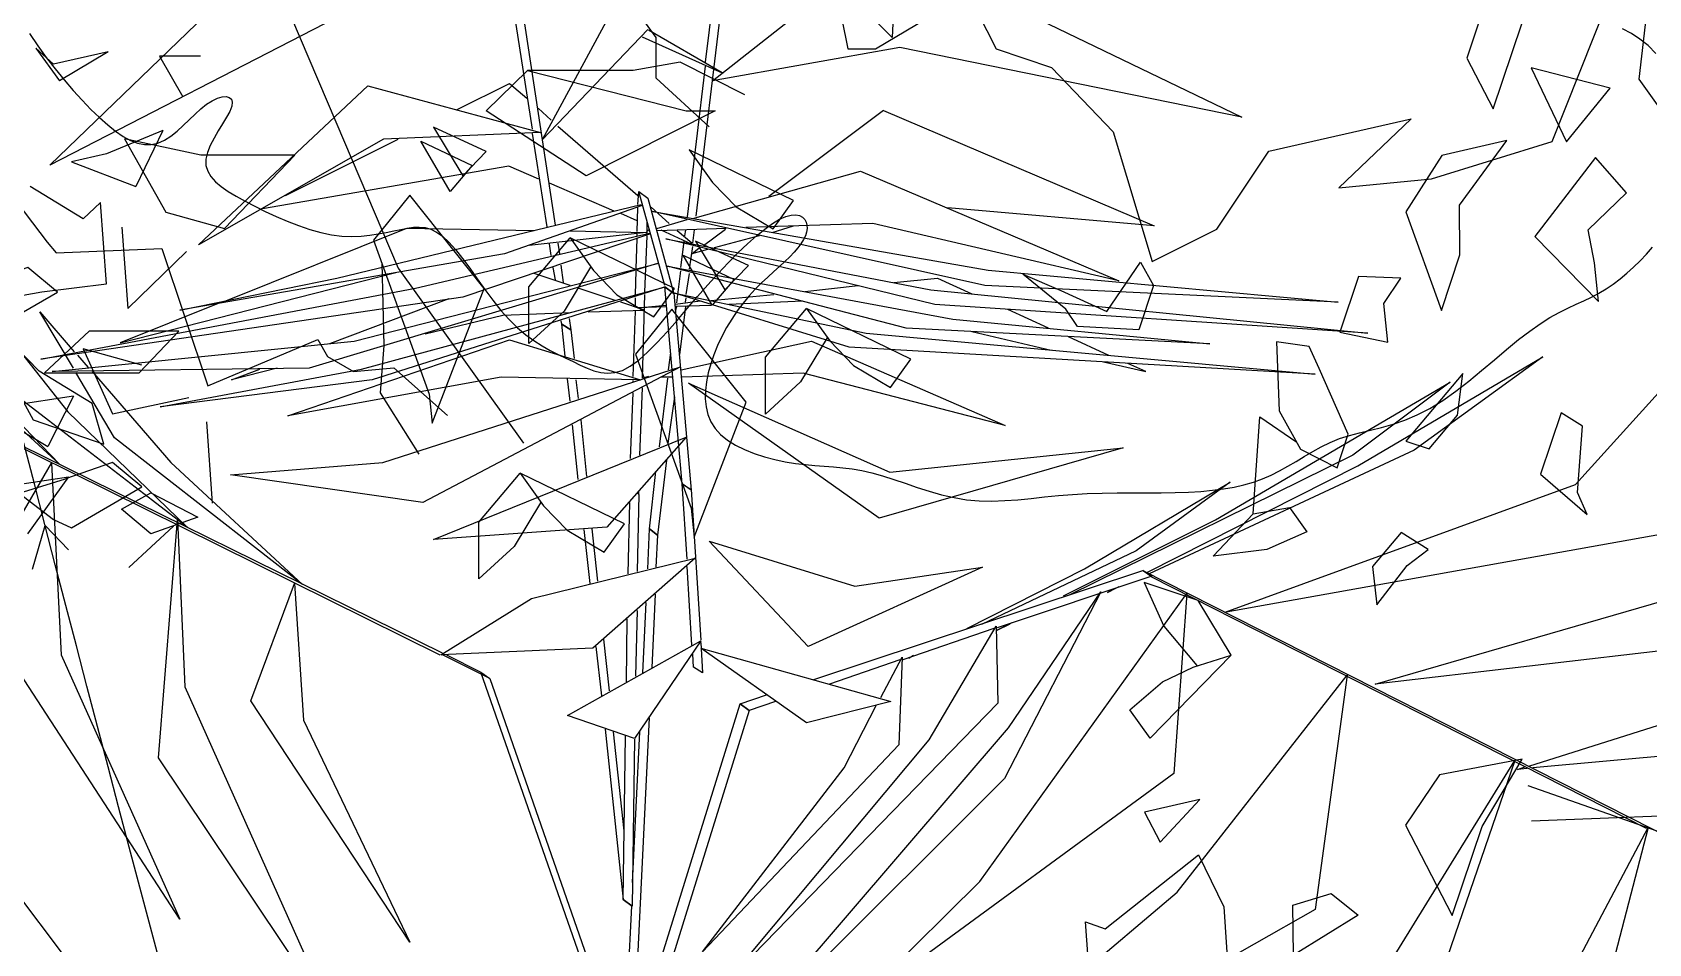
# Model space of a CAD drawing. Header units: metres. Extents: x 10 to 239, y 2 to 253.
# Drawn here: x 83.119 to 86.47, y 51.147 to 53.035 of the extents above; entities that cross this region are included whole.
import ezdxf

# ---------------------------------------------------------------- set-up
doc = ezdxf.new("R2010")
doc.units = ezdxf.units.M
doc.header["$MEASUREMENT"] = 0
doc.layers.add('1', color=7, linetype='Continuous')
doc.layers.add('cot200', color=9, linetype='Continuous')
doc.layers.add('barrera', color=7, linetype='Continuous', lineweight=0, true_color=0x9dbb63)
doc.layers.add('bloques ARBOLES', color=7, linetype='Continuous', true_color=0xb8d897)

# ---------------------------------------------------------------- blocks, each defined once
blk = doc.blocks.new('ARB5')
for points in [[(-1385.9, 4093.8), (-1446, 4073.3), (-1505.6, 4050.9), (-1564, 4026.9), (-1620.8, 4001.7), (-1675.3, 3975.6), (-1727.1, 3949), (-1775.6, 3922.1), (-1820.2, 3895.4), (-1860.5, 3869), (-1896, 3842.8), (-1926.5, 3816.7), (-1951.8, 3790.3), (-1971.6, 3763.4), (-1985.6, 3735.9), (-1993.4, 3707.6), (-1994.9, 3678.1), (-1990.1, 3647.3), (-1979.9, 3615.7), (-1966, 3583.5), (-1949.5, 3551.1), (-1931.9, 3518.9), (-1914.6, 3487.4), (-1898.9, 3456.8), (-1886.3, 3427.7), (-1877.9, 3400.3), (-1873.6, 3375.6), (-1873.4, 3354.1), (-1876.9, 3336.7), (-1883.9, 3324.2), (-1894.3, 3317.4), (-1907.8, 3317), (-1924.1, 3323.7), (-1943.1, 3338), (-1964.3, 3358.3), (-1987.4, 3382.5), (-2012, 3408.8), (-2037.8, 3435), (-2064.2, 3459.3), (-2091, 3479.5), (-2117.7, 3493.8), (-2144.1, 3500.6), (-2170.3, 3499.9), (-2196.6, 3492.6), (-2223.3, 3479.1), (-2250.7, 3460), (-2279, 3436), (-2308.5, 3407.7), (-2339.6, 3375.7), (-2372.2, 3340.6), (-2405.7, 3302.8), (-2439.4, 3263), (-2472.3, 3221.6), (-2503.7, 3179), (-2532.8, 3135.9), (-2558.6, 3092.6), (-2580.3, 3049.7), (-2597.5, 3007.7), (-2610.4, 2966.7), (-2619.8, 2926.9), (-2626.4, 2888.5), (-2630.7, 2851.7), (-2633.4, 2816.5), (-2635.3, 2783.3), (-2637, 2752.1), (-2639.1, 2723), (-2642.7, 2696), (-2648.5, 2670.7), (-2657.6, 2647), (-2671, 2624.6), (-2689.4, 2603.3), (-2714, 2582.8), (-2745.6, 2563.1), (-2784.7, 2543.8), (-2830.1, 2524.6), (-2880.2, 2505.4), (-2933.2, 2485.7), (-2987.6, 2465.4), (-3041.7, 2444.2), (-3093.7, 2421.7), (-3142.1, 2397.7), (-3185.6, 2372.1), (-3224.4, 2345.1), (-3259.1, 2317.1), (-3290.3, 2288.5), (-3318.6, 2259.7), (-3344.6, 2231), (-3369, 2202.9), (-3392.4, 2175.7), (-3415, 2149.7), (-3436.2, 2124.2), (-3454.9, 2098.5), (-3470.3, 2071.8), (-3481.2, 2043.3), (-3486.6, 2012.3), (-3485.7, 1977.9), (-3477.3, 1939.5), (-3461, 1896.4), (-3437.5, 1849.2), (-3408.3, 1798.5), (-3374.7, 1745.2), (-3337.9, 1689.8), (-3299.4, 1633.2), (-3260.5, 1576), (-3222.4, 1519), (-3186.4, 1462.8), (-3153, 1408.1), (-3122.6, 1355.4), (-3095.5, 1305.2), (-3072.2, 1258.1), (-3053.1, 1214.7), (-3038.5, 1175.5), (-3028.8, 1141), (-3024.3, 1111.8), (-3024.4, 1087.5), (-3028.5, 1068), (-3035.9, 1053.1), (-3046, 1042.3), (-3058.1, 1035.4), (-3071.4, 1032.2), (-3085.5, 1032.4), (-3099.7, 1035.7), (-3113.8, 1042.1), (-3128, 1051.4), (-3142.1, 1063.7), (-3156.3, 1078.8), (-3170.5, 1096.8), (-3184.6, 1117.6), (-3198.8, 1141), (-3213, 1167.1), (-3227.6, 1195.5), (-3242.8, 1225.7), (-3259, 1257.4), (-3276.5, 1290.2), (-3295.7, 1323.7), (-3316.9, 1357.6), (-3340.4, 1391.4), (-3366.5, 1424.8), (-3394.9, 1457.4), (-3425.2, 1488.9), (-3457.3, 1519), (-3490.6, 1547.3), (-3525, 1573.5), (-3560, 1597.2), (-3595.4, 1618.2), (-3630.8, 1636.1), (-3666, 1650.4), (-3701.1, 1660.7), (-3735.8, 1666.6), (-3770.1, 1667.7), (-3803.8, 1663.4), (-3836.9, 1653.4), (-3869.2, 1637.1), (-3900.6, 1614.5), (-3930.9, 1586.2), (-3959.8, 1553.2), (-3987.2, 1516.6), (-4012.9, 1477.4), (-4036.5, 1436.5), (-4057.9, 1394.9), (-4076.9, 1353.6), (-4093.4, 1313.5), (-4108.1, 1274.4), (-4121.8, 1235.9), (-4135.3, 1197.7), (-4149.5, 1159.6), (-4165.2, 1121.1), (-4183.2, 1082), (-4204.4, 1041.8), (-4229.2, 1000.4), (-4257, 957.7), (-4286.6, 913.6), (-4317.1, 868.2), (-4347.4, 821.5), (-4376.3, 773.4), (-4403, 724), (-4426.3, 673.3), (-4445.5, 621.3), (-4461, 567.9), (-4473.8, 513.2), (-4484.7, 457.2), (-4494.5, 399.8), (-4504, 341.1), (-4514, 281.1), (-4525.4, 219.8), (-4538.8, 157.2), (-4553.9, 93.8), (-4570.1, 30.3), (-4586.8, -33), (-4603.5, -95.3), (-4619.7, -156.3), (-4634.8, -215.2), (-4648.2, -271.6), (-4659.5, -325), (-4668.5, -375.6), (-4675.1, -423.9), (-4679.5, -470), (-4681.3, -514.3), (-4680.7, -557.2), (-4677.5, -599), (-4671.8, -640.1), (-4663.5, -680.6), (-4653.3, -721), (-4642.1, -761.3), (-4630.5, -801.9), (-4619.3, -842.9), (-4609.4, -884.6), (-4601.4, -927.1), (-4596.2, -970.8), (-4594.3, -1015.8), (-4594.5, -1062.3), (-4595.8, -1110.6), (-4596.8, -1160.9), (-4596.3, -1213.5), (-4592.9, -1268.4), (-4585.5, -1326), (-4572.6, -1386.5), (-4553.6, -1449.9), (-4529.5, -1515.4), (-4501.7, -1582), (-4471.7, -1648.7), (-4441.1, -1714.6), (-4411.3, -1778.5), (-4383.8, -1839.6), (-4360.2, -1896.8), (-4341.4, -1949.4), (-4327.1, -1997.7), (-4316.1, -2042.3), (-4307.7, -2084), (-4300.8, -2123.2), (-4294.5, -2160.5), (-4287.8, -2196.7), (-4279.9, -2232.2), (-4270, -2267.6), (-4257.9, -2303), (-4243.9, -2338.3), (-4228, -2373.3), (-4210.3, -2408.2), (-4191, -2442.8), (-4170.1, -2477.1), (-4147.7, -2510.9)], [(-3334.8, -2747.4), (-3292.4, -2724), (-3255, -2696.8), (-3221.8, -2666.8), (-3191.9, -2635.1)]]:
    blk.add_lwpolyline(points)
blk.add_lwpolyline([(-3907, -247.9), (-3822, 7.2), (-3737, 35.5), (-3538.7, 177.3), (-3652, 35.5), (-3793.7, -134.6), (-3623.7, -333), (-3737, -361.3)], close=True)
blk = doc.blocks.new('A$C16B70096')
for p, q in [((1065.5, 997.5), (1028.5, 756.5)), ((827, 927.5), (609, 822.5)), ((932.5, 844.5), (827, 927.5)), ((981, 911.5), (1036.5, 808.5)), ((942.5, 762), (925.5, 902.5)), ((931.5, 899), (937, 856)), ((1337.5, 793), (1226.5, 900)), ((1042.5, 815), (1053.5, 885.5)), ((1162.5, 883), (1337.5, 793)), ((926.5, 849.5), (971.5, 875.5)), ((975.5, 871.5), (926.5, 849.5)), ((1036.5, 808.5), (972, 876)), ((609, 822.5), (818, 865)), ((818, 865), (932.5, 844.5)), ((937, 853.5), (948, 761.5)), ((1143, 841.5), (1037.5, 813)), ((1056.5, 843), (1046, 834)), ((1088.5, 827), (1056.5, 843)), ((1246.5, 744.5), (1143, 841.5)), ((828, 826.5), (662.5, 756)), ((828, 826.5), (898, 774)), ((1039, 828), (1031, 820.5)), ((1027, 817), (978, 774.5)), ((1033.5, 755.5), (1042.5, 812.5)), ((1037.5, 813), (1133.5, 809)), ((1193.5, 774.5), (1124.5, 809)), ((1133.5, 809), (1246.5, 744.5)), ((1038.5, 784.5), (1057, 792.5)), ((1057, 792.5), (1207.5, 766.5)), ((842, 789.5), (684, 722.5)), ((944.5, 760.5), (842, 789.5)), ((992.5, 765), (1032, 782)), ((972, 773), (956, 714.5)), ((961.5, 719.5), (977.5, 777)), ((977.5, 777), (972, 773)), ((977.5, 777), (972, 773)), ((978, 769), (977.5, 777)), ((662.5, 756), (788.5, 767)), ((970, 765), (764, 729)), ((766, 719.5), (970, 765)), ((959, 757.5), (970, 767.5)), ((975.5, 768.5), (1059.5, 739)), ((1162, 724), (976, 769)), ((978.5, 752.5), (978, 767)), ((978.5, 759), (988.5, 763.5)), ((684, 722.5), (834.5, 757.5)), ((834.5, 757.5), (912, 755)), ((896, 752), (883, 756)), ((924, 754.5), (966, 753)), ((938, 744), (924.5, 754)), ((944.5, 745.5), (943.5, 753.5)), ((945, 745.5), (954, 753)), ((964, 753.5), (945.5, 745)), ((966.5, 754.5), (948, 760)), ((949, 753.5), (949.5, 750)), ((1114, 718), (971, 751.5)), ((971, 751), (1085, 712.5)), ((972.5, 753), (971.5, 753.5)), ((971.5, 753), (972.5, 753)), ((972.5, 758), (972.5, 751.5)), ((1019.5, 753), (973, 752)), ((973, 752), (1044.5, 744)), ((978.5, 750), (978.5, 751)), ((1041.5, 753), (1119.5, 754.5)), ((1119.5, 754.5), (1230, 710)), ((1412.5, 751), (1326.5, 642.5)), ((796.5, 708), (961, 748)), ((961, 748), (799, 717)), ((904, 750), (931.5, 742.5)), ((935.5, 741.5), (945, 739)), ((945, 739), (940.5, 742.5)), ((946.5, 729.5), (944.5, 743.5)), ((950, 746.5), (952, 730.5)), ((972.5, 750), (974, 715.5)), ((979, 730), (978.5, 748)), ((1027, 745.5), (1026, 739)), ((1031, 738), (1032, 745)), ((405, 598), (280.5, 735.5)), ((960, 731.5), (785.5, 699)), ((814, 693.5), (960, 731.5)), ((1151.5, 685.5), (966, 733)), ((966, 733), (1179, 669)), ((1023.5, 721.5), (1025, 732)), ((1059.5, 739), (1258, 704.5)), ((1331.5, 610.5), (1470, 737.5)), ((764, 729), (550, 709.5)), ((795, 724), (774, 714.5)), ((821.5, 721.5), (795, 724)), ((948.5, 714), (946.5, 727)), ((952, 728.5), (954.5, 709)), ((979.5, 714), (979, 728.5)), ((1019.5, 719.5), (1041.5, 727)), ((1030, 730.5), (1028.5, 723)), ((1294.5, 684.5), (1126, 727.5)), ((1258, 704.5), (1162, 724)), ((799, 717), (532, 690.5)), ((550, 709.5), (766, 719.5)), ((955.5, 715), (838.5, 690.5)), ((876, 716), (843.5, 719.5)), ((849, 682), (955.5, 715)), ((933.5, 710.5), (895, 714)), ((956, 715), (945.5, 594.5)), ((949, 709.5), (948.5, 712)), ((951, 598.5), (961.5, 719)), ((961.5, 719), (956, 715)), ((956, 714.5), (961.5, 718.5)), ((1147, 668.5), (962, 718.5)), ((962, 718.5), (1140.5, 662)), ((974, 714), (975.5, 663)), ((979.5, 707), (979.5, 712)), ((992, 710.5), (1014.5, 718)), ((1085, 712.5), (1343, 674.5)), ((1093.5, 711.5), (1166.5, 684)), ((1343, 674.5), (1114, 718)), ((532, 690.5), (796.5, 708)), ((727, 693.5), (752, 705)), ((877.5, 710), (922.5, 708)), ((955, 707), (933, 707.5)), ((940, 710), (955, 708)), ((949, 706.5), (952.5, 677.5)), ((954.5, 706.5), (955, 704.5)), ((978, 706), (961, 707.5)), ((961, 706.5), (978, 706)), ((974, 704.5), (988.5, 709.5)), ((1008.5, 703.5), (974, 704.5)), ((981, 664), (979.5, 704)), ((1060.5, 701.5), (1019.5, 703)), ((1108, 690), (1060.5, 701.5)), ((1234.5, 708.5), (1294.5, 684.5)), ((1343.5, 703.5), (1322.5, 679)), ((1323, 669), (1343.5, 703.5)), ((785.5, 699), (628.5, 684)), ((628.5, 684), (814, 693.5)), ((1019, 692.5), (1017, 675)), ((1020, 699.5), (1019, 692.5)), ((1019, 692.5), (1024.5, 696)), ((1024.5, 696), (1019, 692.5)), ((1022.5, 676.5), (1024.5, 696)), ((1024.5, 696), (1025, 698)), ((838.5, 690.5), (564, 665.5)), ((564, 665.5), (849, 682)), ((715, 688.5), (690.5, 677)), ((774, 691.5), (725.5, 680)), ((872, 685.5), (753.5, 634)), ((951.5, 668), (872, 685.5)), ((1056.5, 686.5), (976.5, 662)), ((1192, 640), (1056.5, 686.5)), ((1336, 667), (1151.5, 685.5)), ((1404.5, 686), (1331.5, 610.5)), ((425, 676), (503.5, 619)), ((538, 609.5), (425, 676)), ((693.5, 673), (667.5, 667)), ((667.5, 667), (678.5, 672)), ((958, 678.5), (959.5, 668)), ((1320.5, 677), (1314, 669.5)), ((753.5, 634), (877, 666)), ((877, 666), (951, 663.5)), ((1134, 611.5), (952, 670)), ((952, 670), (1109.5, 587)), ((957, 663.5), (964, 663.5)), ((960, 663), (965, 621)), ((971.5, 664), (975, 663)), ((975, 663), (974, 663)), ((977.5, 662), (1061.5, 663.5)), ((1016, 662), (1014.5, 650.5)), ((1019.5, 649), (1021, 662.5)), ((1061.5, 663.5), (1192, 640)), ((1140.5, 662), (1270, 645.5)), ((1270, 645.5), (1147, 668.5)), ((1179, 669), (1336, 667)), ((1198.5, 669), (1226.5, 662)), ((1226.5, 662), (1209, 668.5)), ((1311.5, 667), (1263.5, 611.5)), ((1298, 626.5), (1321.5, 666.5)), ((481.5, 660.5), (541, 616)), ((625, 576.5), (481.5, 660.5)), ((947, 660), (824, 605.5)), ((830.5, 577.5), (947, 660)), ((975.5, 657), (977, 616)), ((981, 661), (981, 661.5)), ((982.5, 614), (981, 654)), ((1253.5, 572), (1359.5, 653.5)), ((959.5, 623), (955.5, 651.5)), ((1326.5, 642.5), (1253.5, 572)), ((1013, 637.5), (1009.5, 603)), ((1014.5, 601), (1018, 634.5)), ((1103, 564.5), (948.5, 627)), ((948.5, 627), (997, 572)), ((1097.5, 495), (1374.5, 631.5)), ((1369, 627.5), (1099, 494)), ((1183, 537), (1298, 626.5)), ((503.5, 619), (665.5, 543.5)), ((541, 616), (714.5, 530.5)), ((681.5, 620.5), (830.5, 577.5)), ((824, 605.5), (681.5, 620.5)), ((960.5, 613), (966, 567)), ((666.5, 544.5), (538, 609.5)), ((971, 571), (967, 606)), ((1109.5, 587), (1227, 604)), ((1227, 604), (1134, 611.5)), ((1263.5, 611.5), (1183, 537)), ((1336.5, 611), (1330.5, 494)), ((1385, 527.5), (1336.5, 611)), ((619, 520), (405, 598)), ((616, 599.5), (673.5, 557.5)), ((705, 546.5), (616, 599.5)), ((945.5, 595), (939.5, 503)), ((951, 598.5), (945.5, 595)), ((945.5, 594.5), (951, 598.5)), ((948, 552.5), (951, 598.5)), ((977.5, 592), (977.5, 593.5)), ((977.5, 592), (978, 592.5)), ((978, 592.5), (977.5, 592)), ((977.5, 592), (978.5, 545)), ((984, 543.5), (983, 587)), ((718, 530), (625, 576.5)), ((1259.5, 576.5), (1255, 474.5)), ((1271, 431), (1259.5, 576.5)), ((353, 567.5), (618.5, 520)), ((934.5, 563.5), (845.5, 536)), ((874, 499), (934.5, 563.5)), ((971, 571), (966, 567)), ((966, 567), (971, 571)), ((966, 567), (967, 547.5)), ((972, 546.5), (971, 571)), ((997, 572), (1103, 564.5)), ((1002.5, 539), (1006, 571)), ((1011, 570.5), (1007.5, 537.5)), ((673.5, 557.5), (768, 512.5)), ((669.5, 545.5), (344, 380.5)), ((664, 541.5), (669.5, 545.5)), ((669.5, 545.5), (664, 542)), ((870.5, 479), (669.5, 545.5)), ((777, 510), (705, 546.5)), ((767.5, 547.5), (874, 499)), ((845.5, 536), (767.5, 547.5)), ((1043, 528.5), (943, 553)), ((943, 553), (1005.5, 498)), ((945, 500), (948, 548)), ((361.5, 388), (664, 541.5)), ((664, 542), (758.5, 510.5)), ((684, 535.5), (691, 532)), ((691, 532), (685.5, 535)), ((1188, 537.5), (1182.5, 454)), ((1214.5, 466), (1188, 537.5)), ((527.5, 476), (343, 529.5)), ((769, 355.5), (642.5, 531.5)), ((642.5, 531.5), (650.5, 421.5)), ((751.5, 449.5), (695, 532.5)), ((695, 532.5), (754, 418.5)), ((967.5, 531), (969.5, 486)), ((975, 483), (973, 526)), ((1098.5, 494), (1043, 528.5)), ((1258, 332.5), (1385, 527.5)), ((978.5, 521), (979.5, 481)), ((985, 477.5), (984.5, 516)), ((749.5, 513.5), (758.5, 509)), ((758.5, 509), (750.5, 513)), ((759, 511.5), (758, 464.5)), ((800, 442), (759, 511.5)), ((760.5, 510), (816, 491)), ((291.5, 503.5), (527.5, 476)), ((939.5, 498), (823.5, 465.5)), ((875, 452.5), (939.5, 498)), ((939.5, 501.5), (938.5, 483)), ((1021, 457), (939.5, 502.5)), ((939.5, 502.5), (980, 443)), ((944, 486.5), (944.5, 494.5)), ((999, 503.5), (995.5, 472)), ((1000, 469), (1003.5, 499)), ((1005.5, 498), (1098.5, 494)), ((1068.5, 479.5), (1097.5, 494)), ((1095, 494), (1074, 483.5)), ((1330.5, 494), (1258, 332.5)), ((433.5, 426), (242, 486.5)), ((809.5, 493.5), (812.5, 492)), ((812.5, 492), (810, 493.5)), ((829.5, 468), (816.5, 492.5)), ((816.5, 492.5), (818.5, 439)), ((818, 491), (861, 476)), ((938.5, 483), (944, 486.5)), ((648.5, 349), (544.5, 481.5)), ((544.5, 481.5), (564, 338.5)), ((1068.5, 479.5), (981.5, 230)), ((987, 234), (1074, 483.5)), ((1074, 483.5), (1068.5, 479.5)), ((1074, 483.5), (1068.5, 479.5)), ((1255, 474.5), (1164, 271.5)), ((758, 464.5), (923, 295)), ((823.5, 465.5), (875, 452.5)), ((894, 465.5), (910, 460)), ((915.5, 464), (899.5, 469.5)), ((1117.5, 318.5), (1214.5, 466)), ((852, 425), (832.5, 463)), ((910, 460), (915.5, 464)), ((915.5, 464), (910, 460)), ((910, 460), (981.5, 230)), ((985, 240.5), (915.5, 464)), ((980.5, 256), (971, 455.5)), ((980, 443), (1021, 457)), ((922, 251), (751.5, 449.5)), ((977, 447), (981.5, 355)), ((986.5, 386.5), (993, 447)), ((998, 448.5), (987, 344.5)), ((1182.5, 454), (1117.5, 318.5)), ((215.5, 444.5), (431, 425)), ((923, 295), (800, 442)), ((818.5, 439), (938.5, 312.5)), ((980, 442.5), (981.5, 340.5)), ((987, 344.5), (985.5, 444.5)), ((440.5, 424), (436, 425.5)), ((555, 246.5), (442, 429.5)), ((442, 429.5), (523.5, 192.5)), ((938.5, 312.5), (852, 425)), ((1164, 271.5), (1271, 431)), ((434.5, 424.5), (440.5, 424)), ((650.5, 421.5), (849.5, 276)), ((754, 418.5), (922, 251)), ((1400, 404.5), (1248, 203)), ((461, 199), (360.5, 388.5)), ((360.5, 388.5), (414.5, 181)), ((858.5, 171.5), (648.5, 349)), ((849.5, 276), (769, 355.5)), ((564, 338.5), (858.5, 171.5)), ((987, 344.5), (981.5, 340.5)), ((981.5, 340.5), (987, 344.5)), ((982, 340.5), (986.5, 245))]:
    blk.add_line(p, q)
blk = doc.blocks.new('ARBOL22')
for points in [[(-2.1403, 0.4452), (-2.2254, 0.3413), (-2.1403, 0.2657), (-2.1308, 0.2657), (-2.1119, 0.1713), (-2.0836, 0.1713), (-1.9891, 0.2279), (-1.9607, 0.1713), (-1.904, 0.1524), (-1.8413, 0.0868), (-1.8016, -0.0454), (-1.7355, -0.0123), (-1.6826, 0.067), (-1.5372, 0.1), (-1.611, 0.0296), (-1.5165, 0.039), (-1.3937, 0.0768), (-1.337, 0.2185)], [(-1.6986, -0.3025), (-1.6916, -0.2037), (-1.6541, -0.2296)], [(-0.3497, -0.2135), (-0.3706, -0.2193), (-0.5363, -0.3345), (-0.5603, -0.4025), (-0.8832, -0.5386), (-1.0617, -0.6423), (-1.205, -0.6077), (-1.4148, -0.6158)], [(-0.3553, -0.2607), (-0.5919, -0.433), (-1.0999, -0.6914), (-1.4181, -0.5798)], [(0.0601, -0.2856), (0.1301, -0.3773), (0.2543, -0.5256), (0.3747, -0.669), (0.5514, -0.7291), (0.9606, -0.7594), (1.1512, -1.2067), (1.2148, -1.3558), (1.3427, -1.5344)], [(-1.7208, -0.4467), (-1.8036, -0.5311), (-1.8243, -0.5023), (-1.791, -0.4736), (-1.7598, -0.4588), (-1.7208, -0.4467), (-1.7546, -0.391), (-1.8095, -0.3726), (-1.7896, -0.4171), (-1.7559, -0.457)], [(-1.8073, -0.9263), (-1.8876, -0.9015), (-1.9325, -0.8825), (-2.0041, -0.9), (-1.9124, -0.9039), (-1.9031, -0.8636), (-1.88, -0.8434), (-1.8605, -0.8395), (-1.8696, -0.7184), (-1.8495, -0.7256), (-1.7543, -0.6502), (-1.7285, -0.7032), (-1.7228, -0.7854), (-1.6751, -0.8774)], [(1.5319, -1.212), (1.478, -1.1623), (1.478, -1.1209), (1.4601, -1.0961), (1.442, -1.0878), (1.478, -0.9719), (1.4061, -0.9552), (1.3343, -0.9388), (1.3283, -0.8311), (1.3163, -0.8228), (1.2624, -0.7895), (1.2743, -0.7151), (1.2621, -0.7025), (1.1483, -0.6528), (1.1063, -0.6943), (1.0704, -0.7274), (1.1003, -0.744), (1.0765, -0.7854), (1.0224, -0.7936), (0.9506, -0.8102), (0.9327, -0.7771), (0.9147, -0.8102), (0.8788, -0.9013), (0.8053, -0.9308)], [(0.8185, -1.2789), (0.8568, -1.3293), (0.8662, -1.3404), (0.974, -1.3359), (0.9973, -1.4058), (1.0209, -1.4758), (1.1328, -1.4286), (1.1427, -1.4459), (1.1692, -1.4613), (1.2104, -1.4573), (1.2651, -1.5061)], [(1.5729, -1.0581), (1.6815, -1.0113), (1.7212, -1.0629), (1.7187, -1.1208), (1.6843, -1.0861), (1.6562, -1.0433), (1.6815, -1.0113)], [(0.8455, -1.1317), (0.8696, -1.1648)], [(0.8635, -1.1481), (0.8455, -1.1317)], [(0.9192, -1.1355), (0.8635, -1.1481)], [(0.9192, -1.1355), (0.8696, -1.1648)], [(1.0134, -1.1399), (0.9714, -1.1399)], [(0.9714, -1.1399), (0.9953, -1.1812)], [(1.5683, -1.1791), (1.5024, -1.1459), (1.4544, -1.1543), (1.3467, -1.1543), (1.5085, -1.1957), (1.5383, -1.1957), (1.4065, -1.2619), (1.3047, -1.1957), (1.3467, -1.1543)], [(0.9748, -1.2155), (0.9175, -1.2392)], [(0.9748, -1.2155), (0.9475, -1.2725)], [(0.9175, -1.2392), (0.8816, -1.2476)], [(0.8816, -1.2476), (0.9475, -1.2725)], [(0.8935, -1.3056), (0.8396, -1.2725)], [(0.9114, -1.289), (0.8935, -1.3056)], [(0.9175, -1.3718), (0.9114, -1.289)], [(0.9332, -1.314), (0.9391, -1.3969), (0.9991, -1.3389)], [(1.411, -1.355), (1.384, -1.3997), (1.3481, -1.4328), (1.3481, -1.3748), (1.3901, -1.325)], [(1.1981, -1.3506), (1.2002, -1.4346), (1.1965, -1.4831), (1.2358, -1.5455)], [(0.8037, -1.3885), (0.8516, -1.3801)], [(0.8516, -1.3801), (0.9175, -1.3718)], [(1.6522, -1.427), (1.6252, -1.4716), (1.5893, -1.5047), (1.5893, -1.4467), (1.6313, -1.397)], [(0.8489, -1.4608), (0.8248, -1.4359)], [(0.9534, -1.4547), (0.8935, -1.438)], [(0.8935, -1.438), (0.9235, -1.5044)], [(0.9028, -1.4939), (0.8489, -1.4608)], [(0.8248, -1.4774), (0.8428, -1.5105)], [(0.7737, -1.4878), (0.8576, -1.5375)], [(0.8839, -1.4865), (0.8217, -1.496)], [(0.8839, -1.4865), (0.8576, -1.5375)], [(0.9148, -1.5354), (0.9028, -1.4939)], [(0.9235, -1.5044), (1.0014, -1.4878)], [(0.8428, -1.5105), (0.9148, -1.5354)], [(1.0193, -1.5126), (1.0252, -1.5955)], [(0.9235, -1.554), (0.8755, -1.5706)], [(0.9534, -1.5789), (0.9235, -1.554)], [(1.3601, -1.5949), (1.3331, -1.6395), (1.2972, -1.6726), (1.2972, -1.6146), (1.3392, -1.5649)], [(0.8248, -1.5767), (0.8787, -1.5685)], [(0.8284, -1.5851), (0.8755, -1.5706)], [(0.8787, -1.5685), (0.8369, -1.6265)], [(0.8816, -1.6204), (0.9534, -1.5789)], [(0.8284, -1.5851), (0.8635, -1.612)], [(0.9327, -1.6016), (0.9627, -1.5849)], [(0.9627, -1.5849), (1.0106, -1.6098)], [(0.8635, -1.612), (0.8816, -1.6204)], [(0.9627, -1.6265), (0.9327, -1.6016)], [(1.0106, -1.6098), (0.9627, -1.6265)], [(0.842, -1.6627), (0.8548, -1.6181)], [(0.8787, -1.6429), (0.8548, -1.6181)], [(0.9859, -1.6189), (0.9403, -1.661)]]:
    blk.add_lwpolyline(points)
for points in [[(-1.4245, 0.1967), (-1.4499, 0.2534), (-1.4807, 0.1619), (-1.4536, 0.1101)], [(-1.2236, 0.2267), (-1.2961, 0.2195), (-1.3051, 0.1403), (-1.2694, 0.0904), (-1.2585, 0.1752)], [(-1.4149, 0.152), (-1.379, 0.0767), (-1.3344, 0.1312)], [(-1.5061, 0.0626), (-1.5427, 0.0054), (-1.5066, -0.0952), (-1.4876, -0.0385), (-1.4881, 0.0122), (-1.4397, 0.0781)], [(-1.4114, -0.0198), (-1.3463, -0.086), (-1.3504, -0.0467), (-1.3567, -0.013), (-1.3178, 0.0245), (-1.3495, 0.0605)], [(-1.5654, -0.0881), (-1.548, -0.0623), (-1.5911, -0.0606), (-1.6102, -0.1174), (-1.5611, -0.1275)], [(-1.6313, -0.1544), (-1.6413, -0.1321), (-1.6746, -0.1272), (-1.672, -0.1976), (-1.6502, -0.2365), (-1.6129, -0.2555), (-1.6015, -0.2213)], [(-1.5427, -0.2285), (-1.5191, -0.2364), (-1.49, -0.2019), (-1.4846, -0.1596)], [(-1.3844, -0.1995), (-1.4054, -0.262), (-1.358, -0.3031), (-1.3679, -0.2808), (-1.3627, -0.2131)], [(-1.7393, -0.3456), (-1.6986, -0.3025), (-1.6615, -0.296), (-1.6436, -0.3209), (-1.6846, -0.3388)], [(-1.5477, -0.3215), (-1.5767, -0.3561), (-1.5725, -0.3954), (-1.5415, -0.3552), (-1.5199, -0.339)], [(-1.5431, -0.62), (-1.4954, -0.712), (-1.4649, -0.6211), (-1.4243, -0.5526), (-1.5084, -0.5686)], [(-1.7935, -0.637), (-1.7529, -0.5938), (-1.8094, -0.6065)], [(-1.5913, -0.7114), (-1.6575, -0.7522), (-1.6579, -0.7015), (-1.6189, -0.6894)], [(1.3047, -1.237), (1.2509, -1.2123), (1.2808, -1.2619)], [(0.9779, -1.2988), (1.0377, -1.3153), (1.1096, -1.2408), (1.0138, -1.2408), (0.9359, -1.2242)], [(1.268, -1.2776), (1.2381, -1.2263), (1.2904, -1.2514)], [(1.5972, -1.3158), (1.618, -1.287), (1.5116, -1.2354), (1.5355, -1.2685), (1.5595, -1.2934)], [(1.2495, -1.514), (1.3026, -1.3765), (1.2268, -1.2816), (1.1897, -1.3274), (1.2466, -1.4844)], [(1.4757, -1.4054), (1.4965, -1.3766), (1.3901, -1.325), (1.4139, -1.3582), (1.438, -1.383)], [(1.572, -1.3532), (1.5181, -1.3285), (1.5481, -1.378)], [(1.5352, -1.3937), (1.5054, -1.3425), (1.5576, -1.3675)], [(0.7774, -1.4133), (0.7955, -1.4217), (0.8673, -1.3802), (0.8373, -1.3553), (0.7894, -1.372), (0.7423, -1.3865)], [(1.5167, -1.6302), (1.5698, -1.4926), (1.4941, -1.3977), (1.457, -1.4435), (1.5138, -1.6005)], [(1.7169, -1.4774), (1.7377, -1.4485), (1.6313, -1.397), (1.6552, -1.4301), (1.6792, -1.455)], [(0.9507, -1.4624), (0.9912, -1.4202), (0.8998, -1.4202), (0.8541, -1.4624)], [(1.4248, -1.6453), (1.4456, -1.6164), (1.3392, -1.5649), (1.363, -1.598), (1.3871, -1.6229)]]:
    blk.add_lwpolyline(points, close=True)
blk = doc.blocks.new('asddsd')
at = {"layer": 'bloques ARBOLES'}
for name, p, xscale, yscale, zscale in [('ARBOL22', (62.7788, 46.0015), 2.033276188942182, 2.033276188942182, 2.033276188942182), ('ARBOL22', (70.4753, 43.3507, 1.2423), 2.033276188942182, 2.033276188942182, 2.033276188942182), ('A$C16B70096', (69.0641, 40.7674), -0.003392618244440136, 0.003392618244440136, 0.003392618244440136), ('A$C16B70096', (69.0641, 40.7674), -0.003392618244440136, 0.003392618244440136, 0.003392618244440136)]:
    blk.add_blockref(name, p, dxfattribs=dict(at, xscale=xscale, yscale=yscale, zscale=zscale))
at = {"layer": 'bloques ARBOLES', "xscale": 0.0004740765671158, "yscale": 0.0004740765671158, "zscale": 0.0004740765671158, "rotation": 105.198054615763}
blk.add_blockref('ARB5', (66.1855, 44.8734), dxfattribs=at)

msp = doc.modelspace()

# ---------------------------------------------------------------- linework, layer by layer
at = {"layer": 'barrera'}
for points, knots in [([(75.73942, 62.39456), (75.90592, 56.61362), (75.56894, 49.9644), (78.41125, 43.31829), (87.62299, 43.14607), (90.20739, 40.93833), (88.83191, 38.80337)], [0, 0, 0, 0, 0.8755826, 1.8755826, 2.8755826, 3.8755826, 3.8755826, 3.8755826, 3.8755826]), ([(90.10427, 41.59228), (90.10054, 41.59937), (90.09678, 41.60643), (89.93855, 41.90036), (89.73541, 42.14874), (89.27878, 42.57262), (89.02506, 42.74985), (88.48436, 43.0573), (88.19676, 43.18766), (87.20305, 43.56395), (86.43212, 43.73837), (84.84876, 44.02664), (84.03139, 44.144), (82.45549, 44.42871), (81.69779, 44.59674), (80.66832, 44.95301), (80.33, 45.09921), (79.68813, 45.4578), (79.38702, 45.6827), (78.8384, 46.20972), (78.59273, 46.51117), (77.90446, 47.57909), (77.55097, 48.49254), (77.19274, 50.0933), (77.10216, 50.6537), (76.96957, 51.84367), (76.9266, 52.47857), (76.82933, 54.75548), (76.8268, 56.67551), (76.7317, 60.20424), (76.69679, 61.24634), (76.64589, 62.39456)], [5.0005813, 5.0005813, 5.0005813, 5.0005813, 5.0039387, 5.0039387, 5.1407367, 5.1407367, 5.2775346, 5.2775346, 5.4143326, 5.4143326, 5.7278842, 5.7278842, 6.0414357, 6.0414357, 6.3549873, 6.3549873, 6.5302849, 6.5302849, 6.7323037, 6.7323037, 6.9343224, 6.9343224, 7.3625573, 7.3625573, 7.5707002, 7.5707002, 7.7788431, 7.7788431, 8.242433, 8.242433, 8.4137974, 8.4137974, 8.4137974, 8.4137974])]:
    msp.add_open_spline(points, degree=3, knots=knots, dxfattribs=at)
at = {"layer": 'cot200'}
msp.add_open_spline([(87.98086, 38.05951), (86.27881, 41.75621), (84.76892, 45.98168), (83.45269, 50.85097), (82.50314, 54.3638), (81.65438, 58.21171), (80.90637, 62.39456)], degree=3, knots=[0.69851692, 0.69851692, 0.69851692, 0.69851692, 0.82848172, 0.82848172, 0.82848172, 0.92224151, 0.92224151, 0.92224151, 0.92224151], dxfattribs=at)

# ---------------------------------------------------------------- block references
at = {"layer": '1', "lineweight": 0}
msp.add_blockref('asddsd', (18.62841, 9.30206), dxfattribs=at)

doc.saveas('drawing.dxf')
